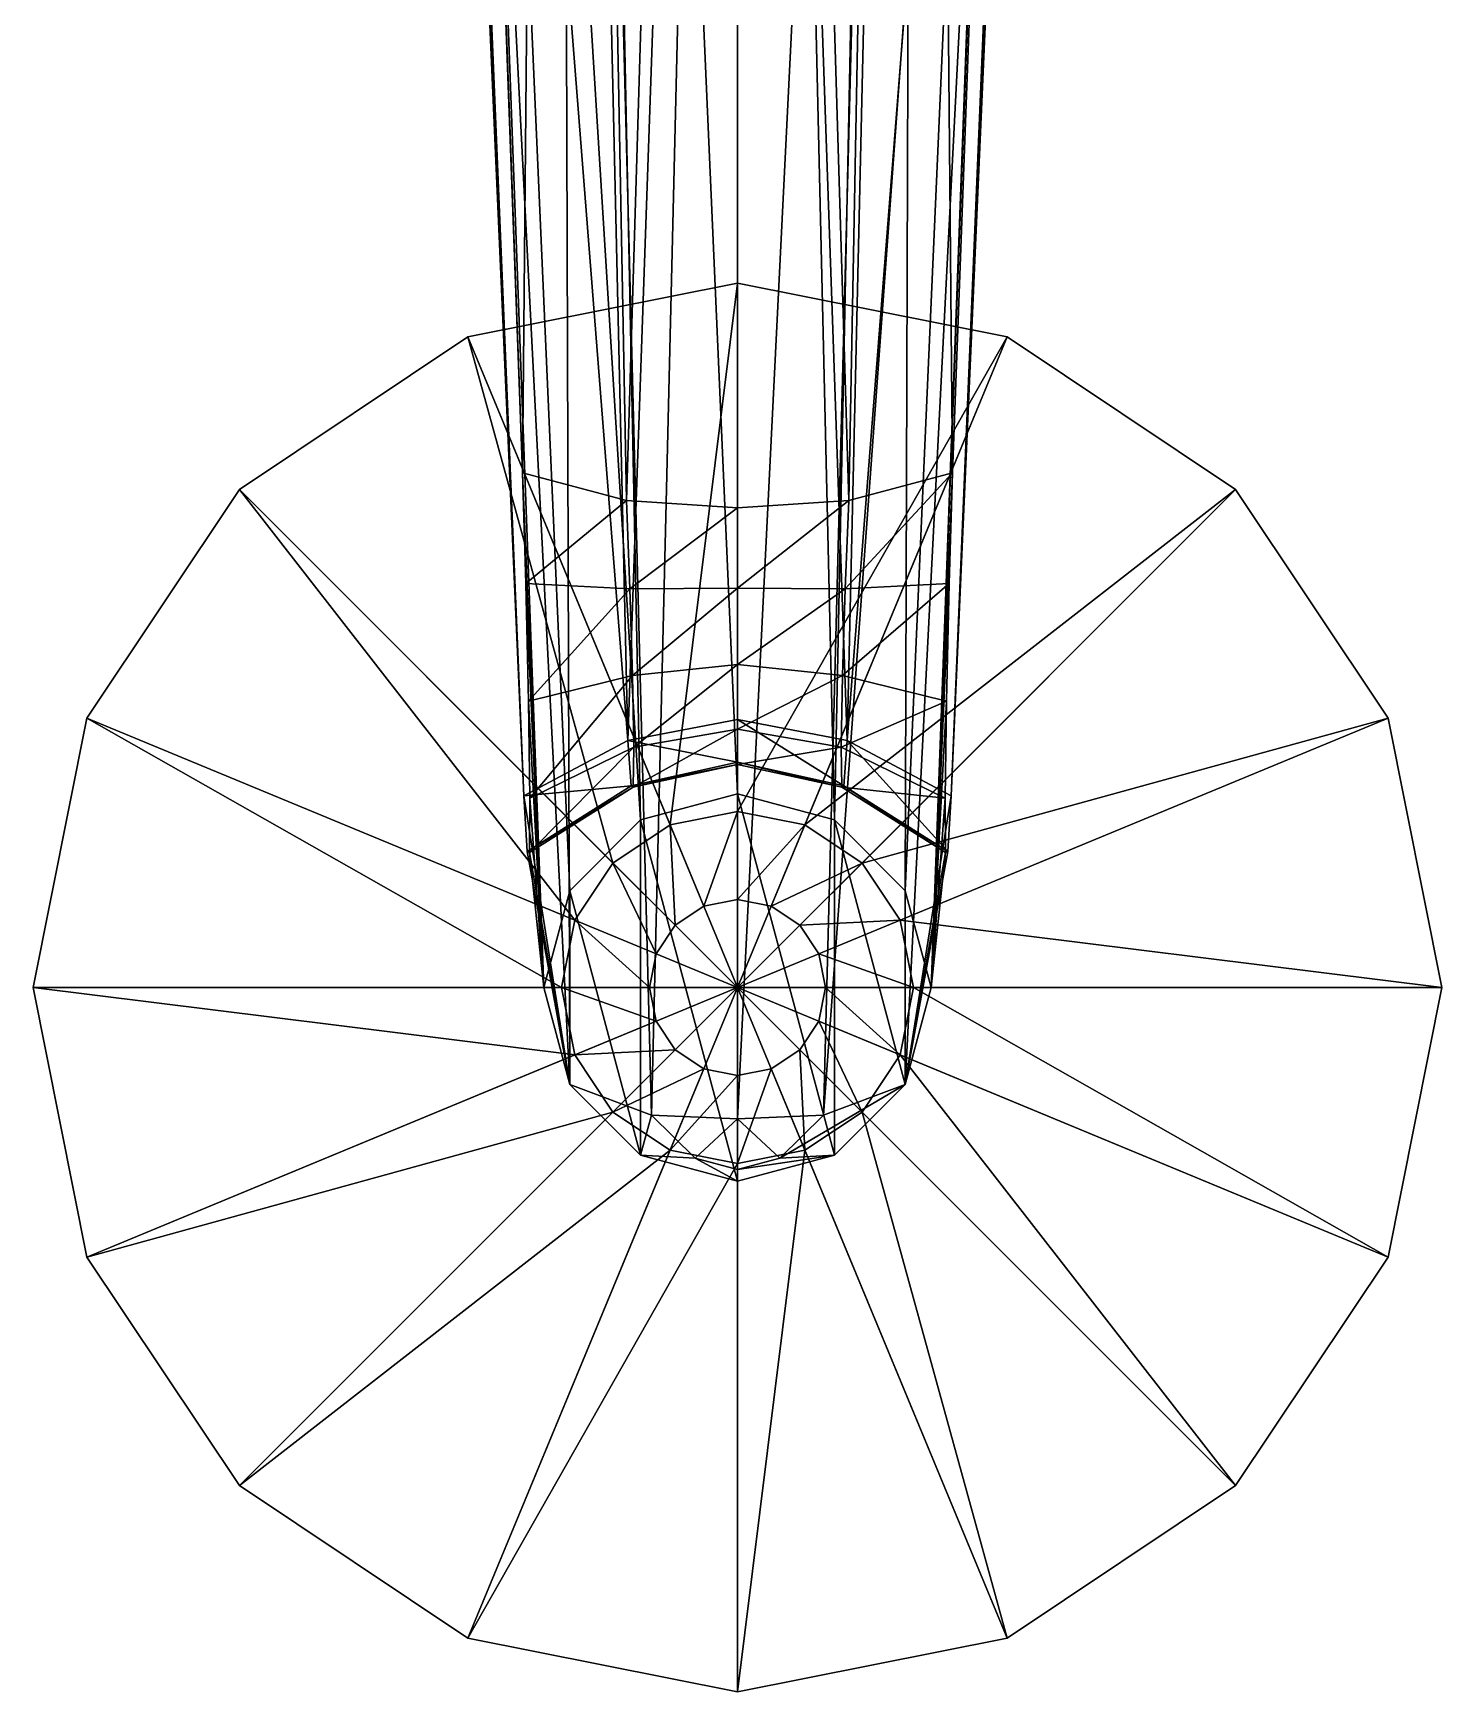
# Model space of a CAD drawing. Header units: metres. Extents: x -0.75 to 2.5, y -6.86 to 0.72.
# Drawn here: x 1.24 to 1.32, y -6.7969 to -6.7027 of the extents above; entities that cross this region are included whole.
import ezdxf

# ---------------------------------------------------------------- set-up
doc = ezdxf.new("R2010")
doc.units = ezdxf.units.M
for name, color, linetype in [('72_VITRA_HCOLLECT_D2_OFML_DEFAULT', 7, 'Continuous'), ('72_VITRA_HCOLLECT_D3_ANY', 7, 'Continuous'), ('72_VITRA_INSERT', 7, 'Continuous')]:
    doc.layers.add(name, color=color, linetype=linetype)

# ---------------------------------------------------------------- blocks, each defined once
blk = doc.blocks.new('72vitra_hcollect2A5D3756C943248D2A4F2633E3EE9E83D')
at = {"layer": '72_VITRA_HCOLLECT_D2_OFML_DEFAULT'}
for p, q in [((2.854999, -7.280632), (2.865474, -7.4855)), ((2.854999, -7.290886), (2.862872, -7.46911)), ((2.887126, -7.46911), (2.895, -7.290886)), ((2.859691, -7.443045), (2.846717, -7.451716)), ((2.903281, -7.451716), (2.890307, -7.443045)), ((2.846717, -7.451716), (2.838042, -7.464693)), ((2.911956, -7.464693), (2.903281, -7.451716)), ((2.838042, -7.464693), (2.834998, -7.48)), ((2.915, -7.48), (2.911956, -7.464693)), ((2.862872, -7.46911), (2.863055, -7.472281)), ((2.886943, -7.472281), (2.887126, -7.46911)), ((2.863055, -7.472281), (2.865474, -7.4855)), ((2.863177, -7.472327), (2.863997, -7.48)), ((2.884524, -7.4855), (2.886943, -7.472281)), ((2.886001, -7.48), (2.886821, -7.472327)), ((2.834998, -7.48), (2.838042, -7.495308)), ((2.863997, -7.48), (2.865474, -7.4855)), ((2.884524, -7.4855), (2.886001, -7.48)), ((2.911956, -7.495308), (2.915, -7.48)), ((2.865474, -7.4855), (2.869498, -7.489527)), ((2.8805, -7.489527), (2.884524, -7.4855)), ((2.869498, -7.489527), (2.874999, -7.491)), ((2.874999, -7.491), (2.8805, -7.489527)), ((2.838042, -7.495308), (2.846717, -7.508285)), ((2.903281, -7.508285), (2.911956, -7.495308)), ((2.846717, -7.508285), (2.859691, -7.516955)), ((2.890307, -7.516955), (2.903281, -7.508285)), ((2.859691, -7.516955), (2.874999, -7.52)), ((2.874999, -7.52), (2.890307, -7.516955))]:
    blk.add_line(p, q, dxfattribs=at)
blk = doc.blocks.new('72_VITRA_AIRLINE_D3_AIR_LEG')
mesh = blk.add_polyface()
corners = [(0.032001, -0.304911, 0.187456), (0.032001, -0.54, 0.02578), (0.021702, -0.305778, 0.188437), (0.026501, -0.541474, 0.027452), (0.021702, -0.305778, 0.188437), (0.032001, -0.54, 0.02578), (0.032001, -0.54, 0.02578), (0.032001, -0.304911, 0.187456), (0.037502, -0.541474, 0.027452), (0.042301, -0.305778, 0.188437), (0.037502, -0.541474, 0.027452), (0.032001, -0.304911, 0.187456), (0.042164, -0.353587, 0.296611), (0.036877, -0.558243, 0.069691), (0.052002, -0.351632, 0.293254), (0.032001, -0.354266, 0.297762), (0.032001, -0.558449, 0.071406), (0.042164, -0.353587, 0.296611), (0.021839, -0.353587, 0.296611), (0.027126, -0.558243, 0.069691), (0.032001, -0.354266, 0.297762), (0.012001, -0.351632, 0.293254), (0.022476, -0.5565, 0.066098), (0.021839, -0.353587, 0.296611), (0.012001, -0.361886, 0.269938), (0.019875, -0.54011, 0.072327), (0.012001, -0.351632, 0.293254), (0.052002, -0.307999, 0.191401), (0.052002, -0.311403, 0.196342), (0.043003, -0.551, 0.024), (0.044212, -0.521771, 0.051422), (0.043003, -0.551, 0.024), (0.052002, -0.311403, 0.196342), (0.052002, -0.361886, 0.269938), (0.052002, -0.351632, 0.293254), (0.044128, -0.54011, 0.072327), (0.021, -0.551, 0.024), (0.019791, -0.521771, 0.051422), (0.012001, -0.307999, 0.191401), (0.012001, -0.311403, 0.196342), (0.012001, -0.307999, 0.191401), (0.019791, -0.521771, 0.051422), (0.042301, -0.359334, 0.267245), (0.042301, -0.354404, 0.270599), (0.052002, -0.361886, 0.269938), (0.052002, -0.355775, 0.274146), (0.052002, -0.361886, 0.269938), (0.042301, -0.354404, 0.270599), (0.012001, -0.361886, 0.269938), (0.012001, -0.355775, 0.274146), (0.021702, -0.359334, 0.267245), (0.021702, -0.359334, 0.267245), (0.021702, -0.354404, 0.270599), (0.032001, -0.358371, 0.266371), (0.032001, -0.523754, 0.056067), (0.032001, -0.314379, 0.200363), (0.025688, -0.523344, 0.054806), (0.021702, -0.313667, 0.199275), (0.025688, -0.523344, 0.054806), (0.032001, -0.314379, 0.200363), (0.025688, -0.523344, 0.054806), (0.021702, -0.313667, 0.199275), (0.019791, -0.521771, 0.051422), (0.012001, -0.311403, 0.196342), (0.019791, -0.521771, 0.051422), (0.021702, -0.313667, 0.199275), (0.042301, -0.359334, 0.267245), (0.052002, -0.361886, 0.269938), (0.038231, -0.536964, 0.070319), (0.042301, -0.359334, 0.267245), (0.038231, -0.536964, 0.070319), (0.032001, -0.358371, 0.266371), (0.032001, -0.535773, 0.069739), (0.032001, -0.358371, 0.266371), (0.038231, -0.536964, 0.070319), (0.021702, -0.359334, 0.267245), (0.032001, -0.358371, 0.266371), (0.025772, -0.536964, 0.070319), (0.032001, -0.535773, 0.069739), (0.025772, -0.536964, 0.070319), (0.032001, -0.358371, 0.266371), (0.021702, -0.359334, 0.267245), (0.025772, -0.536964, 0.070319), (0.012001, -0.361886, 0.269938), (0.019875, -0.54011, 0.072327), (0.012001, -0.361886, 0.269938), (0.025772, -0.536964, 0.070319), (0.032001, -0.523754, 0.056067), (0.038315, -0.523344, 0.054806), (0.032001, -0.314379, 0.200363), (0.042301, -0.313667, 0.199275), (0.032001, -0.314379, 0.200363), (0.038315, -0.523344, 0.054806), (0.038315, -0.523344, 0.054806), (0.044212, -0.521771, 0.051422), (0.042301, -0.313667, 0.199275), (0.052002, -0.311403, 0.196342), (0.042301, -0.313667, 0.199275), (0.044212, -0.521771, 0.051422), (0.037502, -0.541474, 0.027452), (0.042301, -0.305778, 0.188437), (0.041527, -0.5455, 0.026684), (0.052002, -0.307999, 0.191401), (0.041527, -0.5455, 0.026684), (0.042301, -0.305778, 0.188437), (0.052002, -0.307999, 0.191401), (0.043003, -0.551, 0.024), (0.041527, -0.5455, 0.026684), (0.022476, -0.5455, 0.026684), (0.012001, -0.307999, 0.191401), (0.026501, -0.541474, 0.027452), (0.021702, -0.305778, 0.188437), (0.026501, -0.541474, 0.027452), (0.012001, -0.307999, 0.191401), (0.012001, -0.307999, 0.191401), (0.022476, -0.5455, 0.026684), (0.021, -0.551, 0.024)]
mesh.append_faces([[corners[k] for k in face] for face in [(6, 7, 8), (21, 22, 23), (60, 61, 62), (66, 67, 68), (81, 82, 83), (84, 85, 86), (93, 94, 95)]])
mesh.append_faces([[corners[k] for k in face] for face in [(3, 4, 5), (12, 13, 14), (96, 97, 98), (114, 115, 116)]], dxfattribs={"vtx0": -1})
mesh.append_faces([[corners[k] for k in face] for face in [(27, 28, 29), (30, 31, 32), (33, 34, 35), (36, 37, 38), (39, 40, 41), (108, 109, 110)]], dxfattribs={"vtx0": -1, "vtx1": -1})
mesh.append_faces([[corners[k] for k in face] for face in [(102, 103, 104), (111, 112, 113)]], dxfattribs={"vtx0": -1, "vtx1": -1, "vtx2": -1})
mesh.append_faces([[corners[k] for k in face] for face in [(15, 16, 17), (18, 19, 20), (42, 43, 44), (45, 46, 47), (48, 49, 50), (51, 52, 53), (54, 55, 56), (57, 58, 59), (69, 70, 71), (72, 73, 74), (75, 76, 77), (78, 79, 80), (87, 88, 89), (90, 91, 92), (99, 100, 101)]], dxfattribs={"vtx1": -1})
mesh.append_faces([[corners[k] for k in face] for face in [(24, 25, 26)]], dxfattribs={"vtx1": -1, "vtx2": -1})
mesh.append_faces([[corners[k] for k in face] for face in [(0, 1, 2), (9, 10, 11), (63, 64, 65), (105, 106, 107)]], dxfattribs={"vtx2": -1})
mesh = blk.add_polyface()
corners = [(0.041527, -0.5565, 0.066098), (0.052002, -0.351632, 0.293254), (0.036877, -0.558243, 0.069691), (0.036877, -0.558243, 0.069691), (0.042164, -0.353587, 0.296611), (0.032001, -0.558449, 0.071406), (0.032001, -0.558449, 0.071406), (0.032001, -0.354266, 0.297762), (0.027126, -0.558243, 0.069691), (0.027126, -0.558243, 0.069691), (0.021839, -0.353587, 0.296611), (0.022476, -0.5565, 0.066098), (0.022476, -0.5565, 0.066098), (0.012001, -0.351632, 0.293254), (0.019875, -0.54011, 0.072327), (0.041527, -0.5565, 0.066098), (0.044128, -0.54011, 0.072327), (0.052002, -0.351632, 0.293254), (0.037964, -0.53327, 0.053411), (0.037895, -0.537354, 0.056226), (0.043865, -0.534725, 0.049878), (0.043797, -0.540238, 0.053718), (0.043865, -0.534725, 0.049878), (0.037895, -0.537354, 0.056226), (0.026108, -0.537354, 0.056226), (0.026039, -0.53327, 0.053411), (0.020206, -0.540238, 0.053718), (0.020138, -0.534725, 0.049878), (0.020206, -0.540238, 0.053718), (0.026039, -0.53327, 0.053411), (0.026039, -0.53327, 0.053411), (0.025887, -0.528361, 0.052855), (0.020138, -0.534725, 0.049878), (0.019989, -0.528057, 0.049049), (0.020138, -0.534725, 0.049878), (0.025887, -0.528361, 0.052855), (0.038116, -0.528361, 0.052855), (0.037964, -0.53327, 0.053411), (0.044014, -0.528057, 0.049049), (0.043865, -0.534725, 0.049878), (0.044014, -0.528057, 0.049049), (0.037964, -0.53327, 0.053411), (0.025887, -0.528361, 0.052855), (0.025688, -0.523344, 0.054806), (0.019989, -0.528057, 0.049049), (0.019791, -0.521771, 0.051422), (0.019989, -0.528057, 0.049049), (0.025688, -0.523344, 0.054806), (0.038315, -0.523344, 0.054806), (0.038116, -0.528361, 0.052855), (0.044212, -0.521771, 0.051422), (0.044014, -0.528057, 0.049049), (0.044212, -0.521771, 0.051422), (0.038116, -0.528361, 0.052855), (0.032001, -0.538197, 0.065431), (0.032001, -0.535773, 0.069739), (0.038044, -0.539549, 0.065587), (0.038231, -0.536964, 0.070319), (0.038044, -0.539549, 0.065587), (0.032001, -0.535773, 0.069739), (0.032001, -0.535773, 0.069739), (0.032001, -0.538197, 0.065431), (0.025772, -0.536964, 0.070319), (0.032001, -0.536317, 0.057102), (0.032001, -0.538329, 0.061045), (0.037895, -0.537354, 0.056226), (0.026108, -0.537354, 0.056226), (0.026077, -0.539626, 0.060637), (0.032001, -0.536317, 0.057102), (0.032001, -0.532657, 0.054628), (0.032001, -0.536317, 0.057102), (0.037964, -0.53327, 0.053411), (0.037895, -0.537354, 0.056226), (0.037964, -0.53327, 0.053411), (0.032001, -0.536317, 0.057102), (0.032001, -0.536317, 0.057102), (0.032001, -0.532657, 0.054628), (0.026108, -0.537354, 0.056226), (0.026039, -0.53327, 0.053411), (0.026108, -0.537354, 0.056226), (0.032001, -0.532657, 0.054628), (0.032001, -0.532657, 0.054628), (0.032001, -0.528312, 0.054218), (0.026039, -0.53327, 0.053411), (0.025887, -0.528361, 0.052855), (0.026039, -0.53327, 0.053411), (0.032001, -0.528312, 0.054218), (0.032001, -0.528312, 0.054218), (0.032001, -0.532657, 0.054628), (0.038116, -0.528361, 0.052855), (0.037964, -0.53327, 0.053411), (0.038116, -0.528361, 0.052855), (0.032001, -0.532657, 0.054628), (0.032001, -0.528312, 0.054218), (0.032001, -0.523754, 0.056067), (0.025887, -0.528361, 0.052855), (0.025688, -0.523344, 0.054806), (0.025887, -0.528361, 0.052855), (0.032001, -0.523754, 0.056067), (0.032001, -0.523754, 0.056067), (0.032001, -0.528312, 0.054218), (0.038315, -0.523344, 0.054806), (0.038116, -0.528361, 0.052855), (0.038315, -0.523344, 0.054806), (0.032001, -0.528312, 0.054218), (0.044128, -0.54011, 0.072327), (0.038231, -0.536964, 0.070319), (0.052002, -0.361886, 0.269938), (0.044014, -0.528057, 0.049049), (0.043003, -0.551, 0.024), (0.044212, -0.521771, 0.051422), (0.019989, -0.528057, 0.049049), (0.019791, -0.521771, 0.051422), (0.021, -0.551, 0.024)]
mesh.append_faces([[corners[k] for k in face] for face in [(0, 1, 2), (9, 10, 11), (105, 106, 107)]])
mesh.append_faces([[corners[k] for k in face] for face in [(15, 16, 17), (108, 109, 110)]], dxfattribs={"vtx0": -1, "vtx1": -1})
mesh.append_faces([[corners[k] for k in face] for face in [(3, 4, 5)]], dxfattribs={"vtx0": -1, "vtx1": -1, "vtx2": -1})
mesh.append_faces([[corners[k] for k in face] for face in [(18, 19, 20), (21, 22, 23), (24, 25, 26), (27, 28, 29), (30, 31, 32), (33, 34, 35), (36, 37, 38), (39, 40, 41), (42, 43, 44), (45, 46, 47), (48, 49, 50), (51, 52, 53), (54, 55, 56), (57, 58, 59), (60, 61, 62), (63, 64, 65), (66, 67, 68), (69, 70, 71), (72, 73, 74), (75, 76, 77), (78, 79, 80), (81, 82, 83), (84, 85, 86), (87, 88, 89), (90, 91, 92), (93, 94, 95), (96, 97, 98), (99, 100, 101), (102, 103, 104)]], dxfattribs={"vtx1": -1})
mesh.append_faces([[corners[k] for k in face] for face in [(6, 7, 8), (12, 13, 14), (111, 112, 113)]], dxfattribs={"vtx1": -1, "vtx2": -1})
mesh = blk.add_polyface()
corners = [(0.022476, -0.5455, 0.026684), (0.022476, -0.5455), (0.021, -0.551, 0.024), (0.026501, -0.541474, 0.027452), (0.026501, -0.541474), (0.022476, -0.5455, 0.026684), (0.022476, -0.5455), (0.022476, -0.5455, 0.026684), (0.026501, -0.541474), (0.032001, -0.54, 0.02578), (0.032001, -0.54), (0.026501, -0.541474, 0.027452), (0.026501, -0.541474), (0.026501, -0.541474, 0.027452), (0.032001, -0.54), (0.037502, -0.541474, 0.027452), (0.037502, -0.541474), (0.032001, -0.54, 0.02578), (0.032001, -0.54), (0.032001, -0.54, 0.02578), (0.037502, -0.541474), (0.041527, -0.5455, 0.026684), (0.041527, -0.5455), (0.037502, -0.541474, 0.027452), (0.037502, -0.541474), (0.037502, -0.541474, 0.027452), (0.041527, -0.5455), (0.041527, -0.5455), (0.041527, -0.5455, 0.026684), (0.043003, -0.551), (0.038044, -0.539549, 0.065587), (0.038231, -0.536964, 0.070319), (0.043945, -0.543281, 0.066404), (0.044128, -0.54011, 0.072327), (0.043945, -0.543281, 0.066404), (0.038231, -0.536964, 0.070319), (0.025772, -0.536964, 0.070319), (0.025959, -0.539549, 0.065587), (0.019875, -0.54011, 0.072327), (0.020058, -0.543281, 0.066404), (0.019875, -0.54011, 0.072327), (0.025959, -0.539549, 0.065587), (0.037926, -0.539626, 0.060637), (0.038044, -0.539549, 0.065587), (0.043823, -0.543327, 0.059685), (0.043945, -0.543281, 0.066404), (0.043823, -0.543327, 0.059685), (0.038044, -0.539549, 0.065587), (0.025959, -0.539549, 0.065587), (0.026077, -0.539626, 0.060637), (0.020058, -0.543281, 0.066404), (0.02018, -0.543327, 0.059685), (0.020058, -0.543281, 0.066404), (0.026077, -0.539626, 0.060637), (0.037895, -0.537354, 0.056226), (0.037926, -0.539626, 0.060637), (0.043797, -0.540238, 0.053718), (0.043823, -0.543327, 0.059685), (0.043797, -0.540238, 0.053718), (0.037926, -0.539626, 0.060637), (0.026077, -0.539626, 0.060637), (0.026108, -0.537354, 0.056226), (0.02018, -0.543327, 0.059685), (0.020206, -0.540238, 0.053718), (0.02018, -0.543327, 0.059685), (0.026108, -0.537354, 0.056226), (0.025959, -0.539549, 0.065587), (0.025772, -0.536964, 0.070319), (0.032001, -0.538197, 0.065431), (0.032001, -0.538329, 0.061045), (0.032001, -0.538197, 0.065431), (0.037926, -0.539626, 0.060637), (0.038044, -0.539549, 0.065587), (0.037926, -0.539626, 0.060637), (0.032001, -0.538197, 0.065431), (0.032001, -0.538197, 0.065431), (0.032001, -0.538329, 0.061045), (0.025959, -0.539549, 0.065587), (0.026077, -0.539626, 0.060637), (0.025959, -0.539549, 0.065587), (0.032001, -0.538329, 0.061045), (0.037926, -0.539626, 0.060637), (0.037895, -0.537354, 0.056226), (0.032001, -0.538329, 0.061045), (0.032001, -0.538329, 0.061045), (0.032001, -0.536317, 0.057102), (0.026077, -0.539626, 0.060637), (0.044128, -0.54011, 0.072327), (0.041527, -0.5565, 0.066098), (0.043945, -0.543281, 0.066404), (0.043823, -0.543327, 0.059685), (0.043003, -0.551, 0.024), (0.043797, -0.540238, 0.053718), (0.043797, -0.540238, 0.053718), (0.043003, -0.551, 0.024), (0.043865, -0.534725, 0.049878), (0.043865, -0.534725, 0.049878), (0.043003, -0.551, 0.024), (0.044014, -0.528057, 0.049049), (0.019875, -0.54011, 0.072327), (0.020058, -0.543281, 0.066404), (0.022476, -0.5565, 0.066098), (0.020058, -0.543281, 0.066404), (0.02018, -0.543327, 0.059685), (0.022476, -0.5565, 0.066098), (0.02018, -0.543327, 0.059685), (0.020206, -0.540238, 0.053718), (0.021, -0.551, 0.024), (0.020206, -0.540238, 0.053718), (0.020138, -0.534725, 0.049878), (0.021, -0.551, 0.024), (0.020138, -0.534725, 0.049878), (0.019989, -0.528057, 0.049049), (0.021, -0.551, 0.024), (0.037502, -0.541474), (0.037502, -0.560527), (0.032001, -0.54)]
mesh.append_faces([[corners[k] for k in face] for face in [(87, 88, 89), (90, 91, 92), (93, 94, 95), (96, 97, 98), (114, 115, 116)]], dxfattribs={"vtx0": -1, "vtx1": -1})
mesh.append_faces([[corners[k] for k in face] for face in [(0, 1, 2), (3, 4, 5), (6, 7, 8), (9, 10, 11), (12, 13, 14), (15, 16, 17), (18, 19, 20), (21, 22, 23), (24, 25, 26), (27, 28, 29), (30, 31, 32), (33, 34, 35), (36, 37, 38), (39, 40, 41), (42, 43, 44), (45, 46, 47), (48, 49, 50), (51, 52, 53), (54, 55, 56), (57, 58, 59), (60, 61, 62), (63, 64, 65), (66, 67, 68), (69, 70, 71), (72, 73, 74), (75, 76, 77), (78, 79, 80), (81, 82, 83), (84, 85, 86)]], dxfattribs={"vtx1": -1})
mesh.append_faces([[corners[k] for k in face] for face in [(99, 100, 101), (102, 103, 104), (105, 106, 107), (108, 109, 110), (111, 112, 113)]], dxfattribs={"vtx1": -1, "vtx2": -1})
mesh = blk.add_polyface()
corners = [(0.032001, -0.561329, 0.066247), (0.029594, -0.560696, 0.066953), (0.032001, -0.562, 0.060016), (0.026501, -0.560527, 0.061634), (0.032001, -0.562, 0.060016), (0.029594, -0.560696, 0.066953), (0.034409, -0.560696, 0.066953), (0.032001, -0.561329, 0.066247), (0.037502, -0.560527, 0.061634), (0.032001, -0.562, 0.060016), (0.037502, -0.560527, 0.061634), (0.032001, -0.561329, 0.066247), (0.029594, -0.560696, 0.066953), (0.027126, -0.558243, 0.069691), (0.026501, -0.560527, 0.061634), (0.022476, -0.5565, 0.066098), (0.026501, -0.560527, 0.061634), (0.027126, -0.558243, 0.069691), (0.036877, -0.558243, 0.069691), (0.034409, -0.560696, 0.066953), (0.041527, -0.5565, 0.066098), (0.037502, -0.560527, 0.061634), (0.041527, -0.5565, 0.066098), (0.034409, -0.560696, 0.066953), (0.032001, -0.561329, 0.066247), (0.032001, -0.558449, 0.071406), (0.029594, -0.560696, 0.066953), (0.034409, -0.560696, 0.066953), (0.032001, -0.558449, 0.071406), (0.032001, -0.561329, 0.066247), (0.029594, -0.560696, 0.066953), (0.032001, -0.558449, 0.071406), (0.027126, -0.558243, 0.069691), (0.036877, -0.558243, 0.069691), (0.032001, -0.558449, 0.071406), (0.034409, -0.560696, 0.066953), (0.022476, -0.5565, 0.066098), (0.022476, -0.5565), (0.026501, -0.560527, 0.061634), (0.026501, -0.560527), (0.026501, -0.560527, 0.061634), (0.022476, -0.5565), (0.021, -0.551, 0.024), (0.021, -0.551), (0.022476, -0.5565, 0.066098), (0.022476, -0.5565), (0.022476, -0.5565, 0.066098), (0.021, -0.551), (0.021, -0.551), (0.021, -0.551, 0.024), (0.022476, -0.5455), (0.043003, -0.551, 0.024), (0.043003, -0.551), (0.041527, -0.5455, 0.026684), (0.041527, -0.5565, 0.066098), (0.041527, -0.5565), (0.043003, -0.551, 0.024), (0.043003, -0.551), (0.043003, -0.551, 0.024), (0.041527, -0.5565), (0.037502, -0.560527, 0.061634), (0.037502, -0.560527), (0.041527, -0.5565, 0.066098), (0.041527, -0.5565), (0.041527, -0.5565, 0.066098), (0.037502, -0.560527), (0.032001, -0.562, 0.060016), (0.032001, -0.562), (0.037502, -0.560527, 0.061634), (0.037502, -0.560527), (0.037502, -0.560527, 0.061634), (0.032001, -0.562), (0.032001, -0.562), (0.032001, -0.562, 0.060016), (0.026501, -0.560527), (0.026501, -0.560527, 0.061634), (0.026501, -0.560527), (0.032001, -0.562, 0.060016), (0.043945, -0.543281, 0.066404), (0.041527, -0.5565, 0.066098), (0.043823, -0.543327, 0.059685), (0.043823, -0.543327, 0.059685), (0.041527, -0.5565, 0.066098), (0.043003, -0.551, 0.024), (0.02018, -0.543327, 0.059685), (0.021, -0.551, 0.024), (0.022476, -0.5565, 0.066098), (0.043003, -0.551), (0.041527, -0.5565), (0.041527, -0.5455), (0.037502, -0.560527), (0.037502, -0.541474), (0.041527, -0.5565), (0.041527, -0.5455), (0.041527, -0.5565), (0.037502, -0.541474), (0.032001, -0.562), (0.032001, -0.54), (0.037502, -0.560527), (0.026501, -0.560527), (0.026501, -0.541474), (0.032001, -0.562), (0.032001, -0.54), (0.032001, -0.562), (0.026501, -0.541474), (0.022476, -0.5565), (0.022476, -0.5455), (0.026501, -0.560527), (0.026501, -0.541474), (0.026501, -0.560527), (0.022476, -0.5455), (0.022476, -0.5565), (0.021, -0.551), (0.022476, -0.5455)]
mesh.append_faces([[corners[k] for k in face] for face in [(3, 4, 5), (9, 10, 11), (24, 25, 26), (27, 28, 29), (30, 31, 32), (33, 34, 35), (78, 79, 80), (90, 91, 92), (93, 94, 95), (96, 97, 98), (99, 100, 101), (102, 103, 104), (105, 106, 107), (108, 109, 110)]], dxfattribs={"vtx0": -1, "vtx1": -1})
mesh.append_faces([[corners[k] for k in face] for face in [(81, 82, 83), (84, 85, 86)]], dxfattribs={"vtx0": -1, "vtx1": -1, "vtx2": -1})
mesh.append_faces([[corners[k] for k in face] for face in [(0, 1, 2), (6, 7, 8), (12, 13, 14), (15, 16, 17), (18, 19, 20), (21, 22, 23), (36, 37, 38), (39, 40, 41), (45, 46, 47), (48, 49, 50), (51, 52, 53), (57, 58, 59), (60, 61, 62), (63, 64, 65), (69, 70, 71), (72, 73, 74), (87, 88, 89)]], dxfattribs={"vtx1": -1})
mesh.append_faces([[corners[k] for k in face] for face in [(42, 43, 44), (54, 55, 56), (66, 67, 68), (75, 76, 77)]], dxfattribs={"vtx1": -1, "vtx2": -1})
mesh.append_faces([[corners[k] for k in face] for face in [(111, 112, 113)]], dxfattribs={"vtx2": -1})
blk = doc.blocks.new('72_VITRA_AIRLINE_D3_AIR_GLIDES')
mesh = blk.add_polyface()
corners = [(0, -0.58), (0.003044, -0.564693), (0.040001, -0.58), (0.003044, -0.564693, 0.006001), (0.003044, -0.564693), (0, -0.58, 0.006001), (0, -0.58), (0, -0.58, 0.006001), (0.003044, -0.564693), (0.030762, -0.576173, 0.018), (0.003044, -0.564693, 0.006001), (0.030003, -0.58, 0.018), (0, -0.58, 0.006001), (0.030003, -0.58, 0.018), (0.003044, -0.564693, 0.006001), (0.035381, -0.578087, 0.026), (0.030762, -0.576173, 0.026), (0.035, -0.58, 0.026), (0.030003, -0.58, 0.026), (0.035, -0.58, 0.026), (0.030762, -0.576173, 0.026), (0.003044, -0.564693), (0.011719, -0.551716), (0.040001, -0.58), (0.011719, -0.551716, 0.006001), (0.011719, -0.551716), (0.003044, -0.564693, 0.006001), (0.003044, -0.564693), (0.003044, -0.564693, 0.006001), (0.011719, -0.551716), (0.032928, -0.572929, 0.018), (0.011719, -0.551716, 0.006001), (0.030762, -0.576173, 0.018), (0.003044, -0.564693, 0.006001), (0.030762, -0.576173, 0.018), (0.011719, -0.551716, 0.006001), (0.036465, -0.576465, 0.026), (0.032928, -0.572929, 0.026), (0.035381, -0.578087, 0.026), (0.030762, -0.576173, 0.026), (0.035381, -0.578087, 0.026), (0.032928, -0.572929, 0.026), (0.011719, -0.551716), (0.024693, -0.543045), (0.040001, -0.58), (0.024693, -0.543045, 0.006001), (0.024693, -0.543045), (0.011719, -0.551716, 0.006001), (0.011719, -0.551716), (0.011719, -0.551716, 0.006001), (0.024693, -0.543045), (0.036175, -0.570762, 0.018), (0.024693, -0.543045, 0.006001), (0.032928, -0.572929, 0.018), (0.011719, -0.551716, 0.006001), (0.032928, -0.572929, 0.018), (0.024693, -0.543045, 0.006001), (0.03809, -0.575381, 0.026), (0.036175, -0.570762, 0.026), (0.036465, -0.576465, 0.026), (0.032928, -0.572929, 0.026), (0.036465, -0.576465, 0.026), (0.036175, -0.570762, 0.026), (0.024693, -0.543045), (0.040001, -0.54), (0.040001, -0.58), (0.040001, -0.54, 0.006001), (0.040001, -0.54), (0.024693, -0.543045, 0.006001), (0.024693, -0.543045), (0.024693, -0.543045, 0.006001), (0.040001, -0.54), (0.040001, -0.57, 0.018), (0.040001, -0.54, 0.006001), (0.036175, -0.570762, 0.018), (0.024693, -0.543045, 0.006001), (0.036175, -0.570762, 0.018), (0.040001, -0.54, 0.006001), (0.040001, -0.575, 0.026), (0.040001, -0.57, 0.026), (0.03809, -0.575381, 0.026), (0.036175, -0.570762, 0.026), (0.03809, -0.575381, 0.026), (0.040001, -0.57, 0.026), (0.030003, -0.58, 0.026), (0.030762, -0.576173, 0.026), (0.030003, -0.58, 0.018), (0.030762, -0.576173, 0.018), (0.030003, -0.58, 0.018), (0.030762, -0.576173, 0.026), (0.030762, -0.576173, 0.026), (0.032928, -0.572929, 0.026), (0.030762, -0.576173, 0.018), (0.032928, -0.572929, 0.018), (0.030762, -0.576173, 0.018), (0.032928, -0.572929, 0.026), (0.032928, -0.572929, 0.026), (0.036175, -0.570762, 0.026), (0.032928, -0.572929, 0.018), (0.036175, -0.570762, 0.018), (0.032928, -0.572929, 0.018), (0.036175, -0.570762, 0.026), (0.036175, -0.570762, 0.026), (0.040001, -0.57, 0.026), (0.036175, -0.570762, 0.018), (0.040001, -0.57, 0.018), (0.036175, -0.570762, 0.018), (0.040001, -0.57, 0.026), (0.035, -0.58, 0.029), (0.035381, -0.578087, 0.029), (0.035, -0.58, 0.026), (0.035381, -0.578087, 0.026), (0.035, -0.58, 0.026), (0.035381, -0.578087, 0.029), (0.035381, -0.578087, 0.029), (0.036465, -0.576465, 0.029), (0.035381, -0.578087, 0.026), (0.036465, -0.576465, 0.026), (0.035381, -0.578087, 0.026), (0.036465, -0.576465, 0.029), (0.036465, -0.576465, 0.029), (0.03809, -0.575381, 0.029), (0.036465, -0.576465, 0.026), (0.03809, -0.575381, 0.026), (0.036465, -0.576465, 0.026), (0.03809, -0.575381, 0.029), (0.03809, -0.575381, 0.029), (0.040001, -0.575, 0.029), (0.03809, -0.575381, 0.026), (0.040001, -0.575, 0.026), (0.03809, -0.575381, 0.026), (0.040001, -0.575, 0.029)]
mesh.append_faces([[corners[k] for k in face] for face in [(15, 16, 17), (18, 19, 20), (36, 37, 38), (39, 40, 41), (57, 58, 59), (60, 61, 62), (78, 79, 80), (81, 82, 83)]], dxfattribs={"vtx0": -1, "vtx1": -1})
mesh.append_faces([[corners[k] for k in face] for face in [(3, 4, 5), (6, 7, 8), (9, 10, 11), (12, 13, 14), (24, 25, 26), (27, 28, 29), (30, 31, 32), (33, 34, 35), (45, 46, 47), (48, 49, 50), (51, 52, 53), (54, 55, 56), (66, 67, 68), (69, 70, 71), (72, 73, 74), (75, 76, 77), (84, 85, 86), (87, 88, 89), (90, 91, 92), (93, 94, 95), (96, 97, 98), (99, 100, 101), (102, 103, 104), (105, 106, 107), (108, 109, 110), (111, 112, 113), (114, 115, 116), (117, 118, 119), (120, 121, 122), (123, 124, 125), (126, 127, 128), (129, 130, 131)]], dxfattribs={"vtx1": -1})
mesh.append_faces([[corners[k] for k in face] for face in [(0, 1, 2), (21, 22, 23), (42, 43, 44), (63, 64, 65)]], dxfattribs={"vtx1": -1, "vtx2": -1})
mesh = blk.add_polyface()
corners = [(0.040001, -0.54), (0.055309, -0.543045), (0.040001, -0.58), (0.055309, -0.543045, 0.006001), (0.055309, -0.543045), (0.040001, -0.54, 0.006001), (0.040001, -0.54), (0.040001, -0.54, 0.006001), (0.055309, -0.543045), (0.043827, -0.570762, 0.018), (0.055309, -0.543045, 0.006001), (0.040001, -0.57, 0.018), (0.040001, -0.54, 0.006001), (0.040001, -0.57, 0.018), (0.055309, -0.543045, 0.006001), (0.041912, -0.575381, 0.026), (0.043827, -0.570762, 0.026), (0.040001, -0.575, 0.026), (0.040001, -0.57, 0.026), (0.040001, -0.575, 0.026), (0.043827, -0.570762, 0.026), (0.055309, -0.543045), (0.068283, -0.551716), (0.040001, -0.58), (0.068283, -0.551716, 0.006001), (0.068283, -0.551716), (0.055309, -0.543045, 0.006001), (0.055309, -0.543045), (0.055309, -0.543045, 0.006001), (0.068283, -0.551716), (0.047073, -0.572929, 0.018), (0.068283, -0.551716, 0.006001), (0.043827, -0.570762, 0.018), (0.055309, -0.543045, 0.006001), (0.043827, -0.570762, 0.018), (0.068283, -0.551716, 0.006001), (0.043537, -0.576465, 0.026), (0.047073, -0.572929, 0.026), (0.041912, -0.575381, 0.026), (0.043827, -0.570762, 0.026), (0.041912, -0.575381, 0.026), (0.047073, -0.572929, 0.026), (0.068283, -0.551716), (0.076958, -0.564693), (0.040001, -0.58), (0.076958, -0.564693, 0.006001), (0.076958, -0.564693), (0.068283, -0.551716, 0.006001), (0.068283, -0.551716), (0.068283, -0.551716, 0.006001), (0.076958, -0.564693), (0.04924, -0.576173, 0.018), (0.076958, -0.564693, 0.006001), (0.047073, -0.572929, 0.018), (0.068283, -0.551716, 0.006001), (0.047073, -0.572929, 0.018), (0.076958, -0.564693, 0.006001), (0.044621, -0.578087, 0.026), (0.04924, -0.576173, 0.026), (0.043537, -0.576465, 0.026), (0.047073, -0.572929, 0.026), (0.043537, -0.576465, 0.026), (0.04924, -0.576173, 0.026), (0.076958, -0.564693), (0.080002, -0.58), (0.040001, -0.58), (0.080002, -0.58, 0.006001), (0.080002, -0.58), (0.076958, -0.564693, 0.006001), (0.076958, -0.564693), (0.076958, -0.564693, 0.006001), (0.080002, -0.58), (0.049999, -0.58, 0.018), (0.080002, -0.58, 0.006001), (0.04924, -0.576173, 0.018), (0.076958, -0.564693, 0.006001), (0.04924, -0.576173, 0.018), (0.080002, -0.58, 0.006001), (0.045002, -0.58, 0.026), (0.049999, -0.58, 0.026), (0.044621, -0.578087, 0.026), (0.04924, -0.576173, 0.026), (0.044621, -0.578087, 0.026), (0.049999, -0.58, 0.026), (0.040001, -0.57, 0.026), (0.043827, -0.570762, 0.026), (0.040001, -0.57, 0.018), (0.043827, -0.570762, 0.018), (0.040001, -0.57, 0.018), (0.043827, -0.570762, 0.026), (0.043827, -0.570762, 0.026), (0.047073, -0.572929, 0.026), (0.043827, -0.570762, 0.018), (0.047073, -0.572929, 0.018), (0.043827, -0.570762, 0.018), (0.047073, -0.572929, 0.026), (0.047073, -0.572929, 0.026), (0.04924, -0.576173, 0.026), (0.047073, -0.572929, 0.018), (0.04924, -0.576173, 0.018), (0.047073, -0.572929, 0.018), (0.04924, -0.576173, 0.026), (0.04924, -0.576173, 0.026), (0.049999, -0.58, 0.026), (0.04924, -0.576173, 0.018), (0.049999, -0.58, 0.018), (0.04924, -0.576173, 0.018), (0.049999, -0.58, 0.026), (0.040001, -0.575, 0.029), (0.041912, -0.575381, 0.029), (0.040001, -0.575, 0.026), (0.041912, -0.575381, 0.026), (0.040001, -0.575, 0.026), (0.041912, -0.575381, 0.029), (0.041912, -0.575381, 0.029), (0.043537, -0.576465, 0.029), (0.041912, -0.575381, 0.026), (0.043537, -0.576465, 0.026), (0.041912, -0.575381, 0.026), (0.043537, -0.576465, 0.029), (0.043537, -0.576465, 0.029), (0.044621, -0.578087, 0.029), (0.043537, -0.576465, 0.026), (0.044621, -0.578087, 0.026), (0.043537, -0.576465, 0.026), (0.044621, -0.578087, 0.029), (0.044621, -0.578087, 0.029), (0.045002, -0.58, 0.029), (0.044621, -0.578087, 0.026), (0.045002, -0.58, 0.026), (0.044621, -0.578087, 0.026), (0.045002, -0.58, 0.029)]
mesh.append_faces([[corners[k] for k in face] for face in [(15, 16, 17), (18, 19, 20), (36, 37, 38), (39, 40, 41), (57, 58, 59), (60, 61, 62), (78, 79, 80), (81, 82, 83)]], dxfattribs={"vtx0": -1, "vtx1": -1})
mesh.append_faces([[corners[k] for k in face] for face in [(3, 4, 5), (6, 7, 8), (9, 10, 11), (12, 13, 14), (24, 25, 26), (27, 28, 29), (30, 31, 32), (33, 34, 35), (45, 46, 47), (48, 49, 50), (51, 52, 53), (54, 55, 56), (66, 67, 68), (69, 70, 71), (72, 73, 74), (75, 76, 77), (84, 85, 86), (87, 88, 89), (90, 91, 92), (93, 94, 95), (96, 97, 98), (99, 100, 101), (102, 103, 104), (105, 106, 107), (108, 109, 110), (111, 112, 113), (114, 115, 116), (117, 118, 119), (120, 121, 122), (123, 124, 125), (126, 127, 128), (129, 130, 131)]], dxfattribs={"vtx1": -1})
mesh.append_faces([[corners[k] for k in face] for face in [(0, 1, 2), (21, 22, 23), (42, 43, 44), (63, 64, 65)]], dxfattribs={"vtx1": -1, "vtx2": -1})
mesh = blk.add_polyface()
corners = [(0.040001, -0.62), (0.024693, -0.616955), (0.040001, -0.58), (0.024693, -0.616955, 0.006001), (0.024693, -0.616955), (0.040001, -0.62, 0.006001), (0.040001, -0.62), (0.040001, -0.62, 0.006001), (0.024693, -0.616955), (0.036175, -0.589239, 0.018), (0.024693, -0.616955, 0.006001), (0.040001, -0.59, 0.018), (0.040001, -0.62, 0.006001), (0.040001, -0.59, 0.018), (0.024693, -0.616955, 0.006001), (0.03809, -0.58462, 0.026), (0.036175, -0.589239, 0.026), (0.040001, -0.585, 0.026), (0.040001, -0.59, 0.026), (0.040001, -0.585, 0.026), (0.036175, -0.589239, 0.026), (0.024693, -0.616955), (0.011719, -0.608285), (0.040001, -0.58), (0.011719, -0.608285, 0.006001), (0.011719, -0.608285), (0.024693, -0.616955, 0.006001), (0.024693, -0.616955), (0.024693, -0.616955, 0.006001), (0.011719, -0.608285), (0.032928, -0.587071, 0.018), (0.011719, -0.608285, 0.006001), (0.036175, -0.589239, 0.018), (0.024693, -0.616955, 0.006001), (0.036175, -0.589239, 0.018), (0.011719, -0.608285, 0.006001), (0.036465, -0.583536, 0.026), (0.032928, -0.587071, 0.026), (0.03809, -0.58462, 0.026), (0.036175, -0.589239, 0.026), (0.03809, -0.58462, 0.026), (0.032928, -0.587071, 0.026), (0.011719, -0.608285), (0.003044, -0.595308), (0.040001, -0.58), (0.003044, -0.595308, 0.006001), (0.003044, -0.595308), (0.011719, -0.608285, 0.006001), (0.011719, -0.608285), (0.011719, -0.608285, 0.006001), (0.003044, -0.595308), (0.030762, -0.583827, 0.018), (0.003044, -0.595308, 0.006001), (0.032928, -0.587071, 0.018), (0.011719, -0.608285, 0.006001), (0.032928, -0.587071, 0.018), (0.003044, -0.595308, 0.006001), (0.035381, -0.581914, 0.026), (0.030762, -0.583827, 0.026), (0.036465, -0.583536, 0.026), (0.032928, -0.587071, 0.026), (0.036465, -0.583536, 0.026), (0.030762, -0.583827, 0.026), (0.003044, -0.595308), (0, -0.58), (0.040001, -0.58), (0, -0.58, 0.006001), (0, -0.58), (0.003044, -0.595308, 0.006001), (0.003044, -0.595308), (0.003044, -0.595308, 0.006001), (0, -0.58), (0.030003, -0.58, 0.018), (0, -0.58, 0.006001), (0.030762, -0.583827, 0.018), (0.003044, -0.595308, 0.006001), (0.030762, -0.583827, 0.018), (0, -0.58, 0.006001), (0.035, -0.58, 0.026), (0.030003, -0.58, 0.026), (0.035381, -0.581914, 0.026), (0.030762, -0.583827, 0.026), (0.035381, -0.581914, 0.026), (0.030003, -0.58, 0.026), (0.040001, -0.59, 0.026), (0.036175, -0.589239, 0.026), (0.040001, -0.59, 0.018), (0.036175, -0.589239, 0.018), (0.040001, -0.59, 0.018), (0.036175, -0.589239, 0.026), (0.036175, -0.589239, 0.026), (0.032928, -0.587071, 0.026), (0.036175, -0.589239, 0.018), (0.032928, -0.587071, 0.018), (0.036175, -0.589239, 0.018), (0.032928, -0.587071, 0.026), (0.032928, -0.587071, 0.026), (0.030762, -0.583827, 0.026), (0.032928, -0.587071, 0.018), (0.030762, -0.583827, 0.018), (0.032928, -0.587071, 0.018), (0.030762, -0.583827, 0.026), (0.030762, -0.583827, 0.026), (0.030003, -0.58, 0.026), (0.030762, -0.583827, 0.018), (0.030003, -0.58, 0.018), (0.030762, -0.583827, 0.018), (0.030003, -0.58, 0.026), (0.040001, -0.585, 0.029), (0.03809, -0.58462, 0.029), (0.040001, -0.585, 0.026), (0.03809, -0.58462, 0.026), (0.040001, -0.585, 0.026), (0.03809, -0.58462, 0.029), (0.03809, -0.58462, 0.029), (0.036465, -0.583536, 0.029), (0.03809, -0.58462, 0.026), (0.036465, -0.583536, 0.026), (0.03809, -0.58462, 0.026), (0.036465, -0.583536, 0.029), (0.036465, -0.583536, 0.029), (0.035381, -0.581914, 0.029), (0.036465, -0.583536, 0.026), (0.035381, -0.581914, 0.026), (0.036465, -0.583536, 0.026), (0.035381, -0.581914, 0.029), (0.035381, -0.581914, 0.029), (0.035, -0.58, 0.029), (0.035381, -0.581914, 0.026), (0.035, -0.58, 0.026), (0.035381, -0.581914, 0.026), (0.035, -0.58, 0.029)]
mesh.append_faces([[corners[k] for k in face] for face in [(15, 16, 17), (18, 19, 20), (36, 37, 38), (39, 40, 41), (57, 58, 59), (60, 61, 62), (78, 79, 80), (81, 82, 83)]], dxfattribs={"vtx0": -1, "vtx1": -1})
mesh.append_faces([[corners[k] for k in face] for face in [(3, 4, 5), (6, 7, 8), (9, 10, 11), (12, 13, 14), (24, 25, 26), (27, 28, 29), (30, 31, 32), (33, 34, 35), (45, 46, 47), (48, 49, 50), (51, 52, 53), (54, 55, 56), (66, 67, 68), (69, 70, 71), (72, 73, 74), (75, 76, 77), (84, 85, 86), (87, 88, 89), (90, 91, 92), (93, 94, 95), (96, 97, 98), (99, 100, 101), (102, 103, 104), (105, 106, 107), (108, 109, 110), (111, 112, 113), (114, 115, 116), (117, 118, 119), (120, 121, 122), (123, 124, 125), (126, 127, 128), (129, 130, 131)]], dxfattribs={"vtx1": -1})
mesh.append_faces([[corners[k] for k in face] for face in [(0, 1, 2), (21, 22, 23), (42, 43, 44), (63, 64, 65)]], dxfattribs={"vtx1": -1, "vtx2": -1})
mesh = blk.add_polyface()
corners = [(0.080002, -0.58), (0.076958, -0.595308), (0.040001, -0.58), (0.076958, -0.595308, 0.006001), (0.076958, -0.595308), (0.080002, -0.58, 0.006001), (0.080002, -0.58), (0.080002, -0.58, 0.006001), (0.076958, -0.595308), (0.04924, -0.583827, 0.018), (0.076958, -0.595308, 0.006001), (0.049999, -0.58, 0.018), (0.080002, -0.58, 0.006001), (0.049999, -0.58, 0.018), (0.076958, -0.595308, 0.006001), (0.044621, -0.581914, 0.026), (0.04924, -0.583827, 0.026), (0.045002, -0.58, 0.026), (0.049999, -0.58, 0.026), (0.045002, -0.58, 0.026), (0.04924, -0.583827, 0.026), (0.076958, -0.595308), (0.068283, -0.608285), (0.040001, -0.58), (0.068283, -0.608285, 0.006001), (0.068283, -0.608285), (0.076958, -0.595308, 0.006001), (0.076958, -0.595308), (0.076958, -0.595308, 0.006001), (0.068283, -0.608285), (0.047073, -0.587071, 0.018), (0.068283, -0.608285, 0.006001), (0.04924, -0.583827, 0.018), (0.076958, -0.595308, 0.006001), (0.04924, -0.583827, 0.018), (0.068283, -0.608285, 0.006001), (0.043537, -0.583536, 0.026), (0.047073, -0.587071, 0.026), (0.044621, -0.581914, 0.026), (0.04924, -0.583827, 0.026), (0.044621, -0.581914, 0.026), (0.047073, -0.587071, 0.026), (0.068283, -0.608285), (0.055309, -0.616955), (0.040001, -0.58), (0.055309, -0.616955, 0.006001), (0.055309, -0.616955), (0.068283, -0.608285, 0.006001), (0.068283, -0.608285), (0.068283, -0.608285, 0.006001), (0.055309, -0.616955), (0.043827, -0.589239, 0.018), (0.055309, -0.616955, 0.006001), (0.047073, -0.587071, 0.018), (0.068283, -0.608285, 0.006001), (0.047073, -0.587071, 0.018), (0.055309, -0.616955, 0.006001), (0.041912, -0.58462, 0.026), (0.043827, -0.589239, 0.026), (0.043537, -0.583536, 0.026), (0.047073, -0.587071, 0.026), (0.043537, -0.583536, 0.026), (0.043827, -0.589239, 0.026), (0.055309, -0.616955), (0.040001, -0.62), (0.040001, -0.58), (0.040001, -0.62, 0.006001), (0.040001, -0.62), (0.055309, -0.616955, 0.006001), (0.055309, -0.616955), (0.055309, -0.616955, 0.006001), (0.040001, -0.62), (0.040001, -0.59, 0.018), (0.040001, -0.62, 0.006001), (0.043827, -0.589239, 0.018), (0.055309, -0.616955, 0.006001), (0.043827, -0.589239, 0.018), (0.040001, -0.62, 0.006001), (0.040001, -0.585, 0.026), (0.040001, -0.59, 0.026), (0.041912, -0.58462, 0.026), (0.043827, -0.589239, 0.026), (0.041912, -0.58462, 0.026), (0.040001, -0.59, 0.026), (0.049999, -0.58, 0.026), (0.04924, -0.583827, 0.026), (0.049999, -0.58, 0.018), (0.04924, -0.583827, 0.018), (0.049999, -0.58, 0.018), (0.04924, -0.583827, 0.026), (0.04924, -0.583827, 0.026), (0.047073, -0.587071, 0.026), (0.04924, -0.583827, 0.018), (0.047073, -0.587071, 0.018), (0.04924, -0.583827, 0.018), (0.047073, -0.587071, 0.026), (0.047073, -0.587071, 0.026), (0.043827, -0.589239, 0.026), (0.047073, -0.587071, 0.018), (0.043827, -0.589239, 0.018), (0.047073, -0.587071, 0.018), (0.043827, -0.589239, 0.026), (0.043827, -0.589239, 0.026), (0.040001, -0.59, 0.026), (0.043827, -0.589239, 0.018), (0.040001, -0.59, 0.018), (0.043827, -0.589239, 0.018), (0.040001, -0.59, 0.026), (0.045002, -0.58, 0.029), (0.044621, -0.581914, 0.029), (0.045002, -0.58, 0.026), (0.044621, -0.581914, 0.026), (0.045002, -0.58, 0.026), (0.044621, -0.581914, 0.029), (0.044621, -0.581914, 0.029), (0.043537, -0.583536, 0.029), (0.044621, -0.581914, 0.026), (0.043537, -0.583536, 0.026), (0.044621, -0.581914, 0.026), (0.043537, -0.583536, 0.029), (0.043537, -0.583536, 0.029), (0.041912, -0.58462, 0.029), (0.043537, -0.583536, 0.026), (0.041912, -0.58462, 0.026), (0.043537, -0.583536, 0.026), (0.041912, -0.58462, 0.029), (0.041912, -0.58462, 0.029), (0.040001, -0.585, 0.029), (0.041912, -0.58462, 0.026), (0.040001, -0.585, 0.026), (0.041912, -0.58462, 0.026), (0.040001, -0.585, 0.029)]
mesh.append_faces([[corners[k] for k in face] for face in [(15, 16, 17), (18, 19, 20), (36, 37, 38), (39, 40, 41), (57, 58, 59), (60, 61, 62), (78, 79, 80), (81, 82, 83)]], dxfattribs={"vtx0": -1, "vtx1": -1})
mesh.append_faces([[corners[k] for k in face] for face in [(3, 4, 5), (6, 7, 8), (9, 10, 11), (12, 13, 14), (24, 25, 26), (27, 28, 29), (30, 31, 32), (33, 34, 35), (45, 46, 47), (48, 49, 50), (51, 52, 53), (54, 55, 56), (66, 67, 68), (69, 70, 71), (72, 73, 74), (75, 76, 77), (84, 85, 86), (87, 88, 89), (90, 91, 92), (93, 94, 95), (96, 97, 98), (99, 100, 101), (102, 103, 104), (105, 106, 107), (108, 109, 110), (111, 112, 113), (114, 115, 116), (117, 118, 119), (120, 121, 122), (123, 124, 125), (126, 127, 128), (129, 130, 131)]], dxfattribs={"vtx1": -1})
mesh.append_faces([[corners[k] for k in face] for face in [(0, 1, 2), (21, 22, 23), (42, 43, 44), (63, 64, 65)]], dxfattribs={"vtx1": -1, "vtx2": -1})
blk = doc.blocks.new('EDWGDFA54481F99A499CADF906905D8E3B43')
at = {"color": 7}
blk.add_blockref('72vitra_hcollect2A5D3756C943248D2A4F2633E3EE9E83D', (0, 0), dxfattribs=at)
at = {"layer": '72_VITRA_HCOLLECT_D3_ANY', "color": 0}
for name, p in [('72_VITRA_AIRLINE_D3_AIR_GLIDES', (2.834998, -6.9)), ('72_VITRA_AIRLINE_D3_AIR_LEG', (2.842998, -6.929, 0.029))]:
    blk.add_blockref(name, p, dxfattribs=at)

msp = doc.modelspace()

# ---------------------------------------------------------------- block references
at = {"layer": '72_VITRA_INSERT'}
msp.add_blockref('EDWGDFA54481F99A499CADF906905D8E3B43', (-1.594989, 0.72314), dxfattribs=at)

doc.saveas('drawing.dxf')
